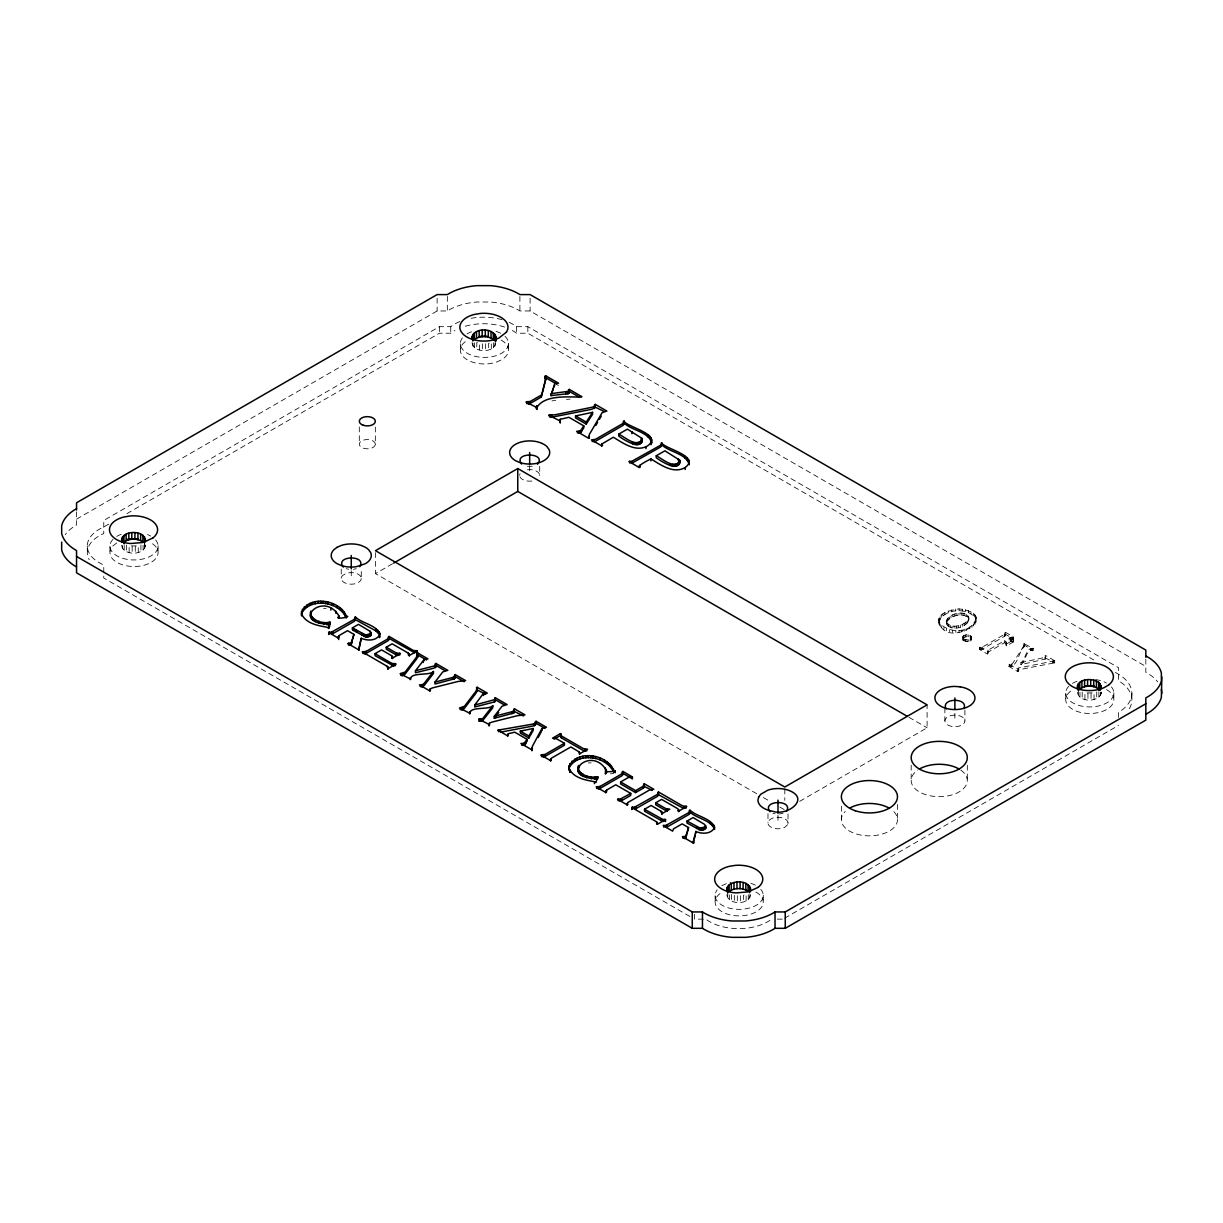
<?xml version="1.0" encoding="UTF-8"?>
<svg xmlns="http://www.w3.org/2000/svg" width="1223" height="1223" viewBox="0 0 1223 1223"><rect width="100%" height="100%" fill="white"/><g stroke="black" fill="none" stroke-linecap="round" stroke-linejoin="round"><path stroke-width="0.75" stroke-dasharray="5 3.75" d="M976.168 618.395C965.65 647.793 909.209 616.117 959.077 608.871C1006.147 614.955 942.566 652.669 938.775 619.725M976.122 621.62L975.908 617.126M938.729 622.966C942.566 608.397 968.463 606.363 975.908 619.083M968.708 620.78C970.099 608.427 948.131 612.356 946.296 621.62C947.168 633.178 969.778 628.026 968.906 617.569M946.296 623.577L946.51 620.367M1045.451 658.876L1045.573 655.467L1054.853 660.833L1054.853 662.805L1020.731 669.378L1018.178 670.265L1017.979 671.702L1008.975 666.489L1008.975 664.532L1011.421 664.425L1012.996 662.942L1023.483 646.417L1024.461 644.552L1023.773 643.588L1033.328 648.404L1032.716 650.728C1025.883 649.046 1025.638 662.193 1020.899 664.609L1045.145 659.136L1045.573 655.467M361.274 578.586L360.846 580.084A10.029 5.794 0 0 1 347.133 583.692A10.029 5.794 0 0 1 342.73 575.36L346.506 573.312A10.029 5.794 0 0 1 361.014 577.088L361.274 578.586L361.274 569.383M962.623 637.244L963.892 635.425L967.041 634.661L971.169 636.266L971.184 640.179L967.072 641.754L962.944 640.195L962.623 637.244L963.907 639.048L967.072 639.797L970.221 639.033L971.505 637.244M962.623 639.201L963.892 637.397L967.041 636.633L970.191 637.382L971.505 639.216M1054.853 660.833L1018.56 668.003L1018.591 671.335M121.688 545.305C122.866 556.389 146.638 555.731 145.384 543.608M472.078 342.746C473.194 353.325 494.994 353.264 495.712 342.532M726.859 894.701C727.975 905.28 749.791 905.219 750.509 894.487M1077.478 692.279C1078.885 704.005 1104.4 702.369 1101.159 688.946M946.51 622.339C950.409 615.322 964.611 611.332 968.906 619.526M946.296 621.62C950.592 629.83 964.779 625.824 968.708 618.807M1013.577 641.846L1006.621 645.851L1006.529 642.702L1004.695 640.623L988.138 650.177L987.358 654.015L979.378 649.413L979.378 647.441L982.604 646.982L1004.756 634.202L1005.52 632.352L1013.5 636.954L1013.5 638.926L1009.158 640.011L1010.84 641.571L1013.577 641.846L1013.577 639.874L1010.84 639.598L1009.158 638.054L1013.5 636.954M979.378 649.413L982.604 648.954L1004.756 636.174L1005.52 632.352M1024.461 644.552L1024.461 646.508C1018.698 650.56 1018.056 666.841 1009.587 666.138L1008.975 666.489M1006.529 642.702L1006.621 643.894L1013.577 639.874M1020.899 664.609L1020.899 662.637C1025.638 660.221 1025.883 647.089 1032.716 648.756L1033.328 648.404M987.97 653.663L988.138 652.149L1004.695 642.595L1004.695 640.623M1020.899 662.637L1043.188 657.791L1045.451 656.904L1044.962 655.818M116.689 542.981L112.959 545.901A24.047 13.881 0 0 0 120.603 564.139A24.047 13.881 0 0 0 152.737 561.342A24.047 13.881 0 0 0 150.704 542.615M76.545 519.148L437.131 310.963L447.328 310.963A49.226 28.419 0 0 1 476.832 302.02L490.392 302.02A49.226 28.419 0 0 1 519.897 310.963L530.109 310.963L1145.829 666.443M459.787 321.573A41.108 23.726 0 0 0 450.737 326.679L439.393 326.679L103.756 520.463L103.756 533.549A41.108 23.726 0 0 0 89.264 559.752M108.709 524.132L103.756 527.006A41.108 23.726 0 0 0 103.756 564.98L103.756 578.066L692.875 918.198M126.902 513.645L439.393 333.222L450.737 333.222A41.108 23.726 0 0 1 454.925 330.47M557.795 385.597L558.559 385.153M756.747 793.742L375.461 573.602L393.653 563.1M1005.367 635.501L1005.52 634.309L1013.5 638.926M979.378 647.441L987.97 651.706M1024.461 646.508L1024.385 645.209L1033.328 650.376M1008.975 664.532L1018.591 669.378M1044.962 657.791L1054.853 662.805M799.689 801.34L927.095 727.777L927.095 704.861M784.631 918.198L1118.617 725.361M356.26 568.695L353.539 569.322M783.01 813.31L779.143 813.998M129.149 552.49L129.149 545.947L138.275 545.871L138.275 552.414M1084.923 699.464L1084.923 692.921L1094.05 692.845L1094.05 699.388M532.265 466.269L527.082 466.269M610.353 773.838L613.656 773.502M551.986 400.854L555.624 400.487M566.509 399.432L570.147 399.08M509.135 322.306A41.108 23.726 0 0 1 516.503 326.679L527.847 326.679L1118.617 667.758L1118.617 680.844A47.422 27.38 0 0 1 1128.432 710.074M512.315 330.47A41.108 23.726 0 0 1 516.503 333.222L527.847 333.222L1093.79 659.977M777.308 919.146L782.98 919.146M588.37 762.892L591.152 762.907M323.606 608.427L326.113 608.733M348.662 569.276L346.247 568.695M772.982 813.31L775.107 813.845M1115.3 672.39L1118.617 674.301A47.422 27.38 0 0 1 1118.617 712.275L1118.617 718.818M908.949 717.289L927.095 727.777M763.351 797.549L769.955 801.355M779.846 807.073L784.799 809.932M1004.695 642.595L1006.529 644.674M144.482 543.364L145.384 546.895M1101.113 692.065L1101.159 693.854M1145.829 659.166L1145.829 672.344A49.103 28.343 0 0 1 1157.661 681.838M1131.871 693.288L1131.871 699.831M1113.847 692.784L1113.847 699.327M1100.41 692.325L1100.41 695.612M1098.896 692.264L1098.896 697.171M1096.725 691.912L1096.725 698.471M1091.054 693.334L1091.054 699.877M1087.95 693.365L1087.95 699.908M1082.202 692.05L1082.202 698.593M1079.97 692.432L1079.97 697.339M1078.38 689.252L1078.38 695.795M1065.753 693.303L1065.753 699.862M1054.241 661.184L1054.241 663.156M1053.355 660.879L1053.355 662.835M1052.59 660.787L1052.59 662.759M1045.145 657.179L1045.145 659.136M1032.716 648.756L1032.716 650.728M1031.386 648.435L1031.386 650.407M1030.836 648.48L1030.836 650.437M1030.378 648.649L1030.378 650.621M1024.385 643.237L1024.308 646.065M1023.773 643.588L1023.773 645.561M1018.56 668.003L1018.56 669.975M1018.178 668.308L1018.071 670.601M1017.979 669.73L1017.979 671.702M1012.965 639.522L1012.965 641.494M1012.889 637.305L1012.889 639.277M1011.941 664.211L1011.941 666.168M1011.436 637.045L1011.436 639.018M1011.65 639.828L1011.65 641.785M1011.421 664.425L1011.421 666.382M1010.84 639.598L1010.84 641.571M1010.871 664.486L1010.871 666.443M1010.29 637.397L1010.381 641.204M1009.587 664.181L1009.587 666.138M1009.158 638.054L1009.158 640.011M1006.621 643.894L1006.621 645.851M1006.055 641.922L1006.009 645.499M1005.199 633.866L1005.199 635.822M1004.909 632.704L1004.909 634.661M1004.756 634.202L1004.756 636.174M988.138 650.177L988.138 652.149M987.511 650.865L987.511 652.822M987.358 652.058L987.358 654.015M982.604 646.982L982.604 648.954M981.442 647.349L981.442 649.321M979.99 647.089L979.99 649.046M975.771 620.917L975.771 622.889M975.343 615.857L975.343 617.814M974.93 622.492L974.93 624.464M974.624 614.817L974.624 616.789M973.661 613.808L973.661 615.781M973.661 624.005L973.661 625.962M971.949 625.442L971.949 627.414M971.169 636.266L971.184 640.179M970.986 611.882L970.986 613.854M970.191 635.425L970.191 637.382M970.221 639.033L970.221 641.005M969.839 626.833L969.839 628.79M968.754 634.844L968.754 636.816M968.784 639.598L968.784 641.571M968.616 616.423L968.616 618.379M968.31 610.583L968.31 612.54M968.096 620L968.096 621.957M967.821 615.383L967.821 617.34M967.148 621.162L967.148 623.119M967.301 765.201L967.301 780.473M967.041 634.661L967.041 636.633M967.072 639.797L967.072 641.754M966.552 614.45L966.552 616.407M966.155 628.576L966.155 630.548M965.818 622.278L965.818 624.234M965.436 609.635L965.436 611.607M965.344 634.859L965.344 636.816M965.36 639.614L965.36 641.571M964.901 613.701L964.901 615.673M964.901 710.043L964.901 721.081A10.029 5.794 0 0 1 949.614 725.82A10.029 5.794 0 0 1 950.149 715.807A10.029 5.794 0 0 1 964.901 721.081M964.137 623.363L964.137 625.335M964.152 629.264L964.152 631.221M963.892 635.425L963.892 637.397M963.907 639.048L963.907 641.005M963.082 613.243L963.082 615.215M962.929 636.25L962.944 640.195M962.348 609.069L962.348 611.041M962.256 624.341L962.256 626.298M962.042 629.83L962.042 631.787M961.095 613.075L961.095 615.031M960.315 625.091L960.315 627.063M959.077 608.871L959.077 610.843M958.954 613.182L958.954 615.154M959.015 630.319L959.015 632.291M958.312 625.656L958.312 627.613M956.906 613.518L956.906 615.49M956.248 625.993L956.248 627.965M955.836 630.487L955.836 632.444M955.331 609.1L955.331 611.057M954.888 614.084L954.888 616.04M954.888 713.269L954.888 720.897M954.093 626.115L954.093 628.072M952.9 614.863L952.9 616.835M952.549 630.288L952.549 632.26M952.106 625.947L952.106 627.903M951.723 609.803L951.723 611.76M950.944 615.888L950.944 617.844M950.302 625.488L950.302 627.445M949.323 616.942L949.323 618.899M949.461 629.738L949.461 631.695M948.681 624.739L948.681 626.711M948.238 610.98L948.238 612.937M948.039 618.043L948.039 620M947.382 623.806L947.382 625.763M947.091 619.19L947.091 621.146M946.587 622.752L946.587 624.724M946.587 628.805L946.587 630.762M944.875 612.647L944.875 614.603M944.875 707.842L944.875 720.729M943.911 627.491L943.911 629.463M942.933 613.931L942.933 615.888M941.251 615.398L941.251 617.355M941.267 625.61L941.267 627.567M940.288 624.586L940.288 626.543M939.952 616.927L939.952 618.899M939.539 623.516L939.539 625.473M939.126 618.441L939.126 620.397M938.974 622.262L938.974 624.234M911.181 765.201L911.181 780.473M897.483 804.474L897.483 819.746M841.363 806.202L841.363 819.563M788.009 813.998L788.009 823.217M784.799 788.942L784.799 800.392M777.996 815.389L777.996 823.033M767.983 813.647L767.983 822.85M763.244 895.205L763.244 901.748M749.791 894.747L749.791 898.034M748.277 894.686L748.277 899.593M746.122 900.892L746.122 894.334L743.446 895.267L743.446 901.81M740.45 895.756L740.45 902.299M737.331 895.786L737.331 902.329M734.32 895.343L734.32 901.886M731.599 894.472L731.599 901.015M729.367 894.854L729.367 899.761M727.761 891.674L727.761 898.217M715.149 895.725L715.149 902.284M694.526 914.238L694.526 919.146L705.87 919.146A41.108 23.726 0 0 0 771.637 919.146M539.695 466.376L539.695 475.579M530.109 298.229L530.109 310.963M529.666 465.856L529.666 471.589M527.847 326.679L527.847 333.222M519.897 296.409L519.897 310.963M516.503 326.679L516.503 333.222M508.447 343.25L508.447 349.793M495.009 342.807L495.009 346.078M493.496 342.746L493.496 347.653M491.325 348.937L491.325 342.394L488.65 343.311L488.65 349.854M485.653 343.801L485.653 350.359M482.55 343.831L482.55 350.374M479.523 349.946L479.523 343.403L476.802 342.516L476.802 349.075M474.57 342.914L474.57 347.821M472.98 343.006L472.98 346.277M460.352 343.785L460.352 350.328M450.737 326.679L450.737 333.222M447.328 296.409L447.328 310.963M439.393 326.679L439.393 333.222M437.131 298.229L437.131 310.963M375.339 427.041L375.339 444.224A8.011 4.632 0 0 1 363.231 448.168A8.011 4.632 0 0 1 363.369 440.158A8.011 4.632 0 0 1 375.339 444.224M375.461 552.597L375.461 573.602M359.302 426.949L359.302 444.132M351.246 570.774L351.246 578.418M341.232 569.031L341.232 578.234M158.073 545.81L158.073 552.353M144.62 543.715L144.62 548.638M143.106 545.29L143.106 550.197M140.935 544.938L140.935 551.497M135.279 546.36L135.279 552.903M132.16 546.391L132.16 552.934M126.428 545.076L126.428 551.619M124.196 545.458L124.196 550.365M122.59 545.55L122.59 548.821M109.963 546.329L109.963 552.888M87.307 545.993L87.307 552.536M76.545 511.871L76.545 525.034A50.617 29.23 0 0 0 65.201 534.619M471.115 318.301A41.108 23.726 0 0 1 501.996 319.692M465.229 326.235A41.108 23.726 0 0 1 507.438 328.116M960.728 770.062A28.068 16.205 0 0 1 958.496 792.259A28.068 16.205 0 0 1 919.986 792.259A28.068 16.205 0 0 1 917.754 770.062M893.799 811.629A28.068 16.205 0 0 1 869.263 835.859A28.068 16.205 0 0 1 845.185 811.476M1106.479 689.589A24.047 13.881 0 0 1 1107.136 709.218A24.047 13.881 0 0 1 1073.121 709.6A24.047 13.881 0 0 1 1072.464 689.955M501.078 340.055A24.047 13.881 0 0 1 501.736 359.7L496.828 361.962A24.047 13.881 0 0 1 466.269 359.195A24.047 13.881 0 0 1 465.688 341.339M755.875 892.01A24.047 13.881 0 0 1 756.517 911.639A24.047 13.881 0 0 1 722.503 912.022A24.047 13.881 0 0 1 721.86 892.377M527.373 469.77A10.029 5.794 0 0 1 539.267 477.077M531.959 481.036A10.029 5.794 0 0 1 519.913 476.725M519.653 475.227A10.029 5.794 0 0 1 520.081 473.729M504.992 336.34A24.047 13.881 0 0 1 485.898 357.376A24.047 13.881 0 0 1 462.416 337.884M467.064 333.894A24.047 13.881 0 0 1 471.971 331.632M496.034 331.357A24.047 13.881 0 0 1 501.078 333.512M760.798 889.35A24.047 13.881 0 0 1 739.655 909.346A24.047 13.881 0 0 1 717.198 889.84M721.86 885.834A24.047 13.881 0 0 1 731.033 882.395M750.815 883.312A24.047 13.881 0 0 1 755.875 885.467M155.611 539.955A24.047 13.881 0 0 1 133.429 559.951A24.047 13.881 0 0 1 112.959 539.358M116.689 536.438A24.047 13.881 0 0 1 121.597 534.176M147.433 534.543A24.047 13.881 0 0 1 150.704 536.071M1111.401 686.929A24.047 13.881 0 0 1 1089.219 706.925A24.047 13.881 0 0 1 1068.749 686.332M1072.464 683.412A24.047 13.881 0 0 1 1077.387 681.15M1095.579 679.56A24.047 13.881 0 0 1 1106.479 683.046M787.597 824.699L784.86 827.252A10.029 5.794 0 0 1 771.652 827.512A10.029 5.794 0 0 1 769.481 819.991L771.132 818.814A10.029 5.794 0 0 1 783.27 818.111A10.029 5.794 0 0 1 787.597 824.699"/><path stroke-width="1.5" d="M310.321 612.509C311.024 620.474 322.75 623.929 329.323 622.247L330.256 622.308L330.256 624.28L329.323 624.204C288.98 623.455 323.407 589.792 338.878 615.872L338.832 616.606C333.16 619.847 352.866 616.958 346.323 616.025C339.826 599.209 306.851 594.409 301.5 613.503C310.245 596.885 339.382 601.655 346.323 617.982L346.323 616.025M338.878 617.844L338.878 615.872M577.868 766.974C578.586 774.939 590.312 778.409 596.87 776.712L597.802 776.788L597.802 778.745L596.87 778.684C556.526 777.92 590.969 744.257 606.425 770.352L605.247 773.853M605.996 771.545L605.996 773.502L606.425 772.325M61.67 542.11L61.67 549.876A50.617 29.23 0 0 0 76.545 566.937M1145.829 655.971A49.103 28.343 0 0 1 1161.376 673.002L1161.376 680.844A49.103 28.343 0 0 1 1145.829 697.874L1145.829 720.133L785.242 928.318L775.03 928.318A48.905 28.236 0 0 1 745.541 937.338L731.95 937.338A48.905 28.236 0 0 1 702.461 928.318L692.264 928.318L76.545 572.823L76.545 550.564A50.617 29.23 0 0 1 61.67 533.503L61.67 525.737A50.617 29.23 0 0 1 76.545 508.676M1161.85 676.915L1161.376 697.202A49.103 28.343 0 0 1 1145.829 714.232M371.028 635.425L370.233 631.358L358.477 624.372L352.392 627.888L352.392 629.845L365.799 637.03L371.028 635.425L371.181 632.474M705.625 828.613L704.83 824.531L693.074 817.56L686.99 821.061L686.99 823.033L700.397 830.218L705.625 828.613L705.778 825.663M358.782 650.055L361.228 638.268C367.206 641.005 376.822 641.097 379.956 634.278C376.394 624.678 362.207 623.592 355.389 616.973L354.487 621.238L331.8 634.233L331.051 632.398L329.247 632.077L328.574 634.431M536.408 406.525L536.973 409.537L536.408 408.497C543.15 394.647 567.35 396.986 581.139 397.108L581.903 396.68L569.276 389.373L568.649 393.546L550.946 395.641L554.707 383.563L558.559 383.196L545.657 375.751L545.519 380.445L541.223 397.078L530.048 403.529L526.716 403.621L526.716 401.664L530.048 401.572L541.223 395.121M545.947 377.724L541.223 397.078M693.38 841.271L695.826 831.441C701.803 834.193 711.419 834.269 714.553 827.467C710.991 817.866 696.804 816.765 689.986 810.161L689.084 814.411L666.397 827.405L665.648 825.571L663.172 825.632L672.65 831.12L673.583 828.812L682.128 823.874L688.564 827.574L685.889 837.938L684.467 838.611L684.467 836.654L682.419 836.746L693.701 843.259L693.38 841.271L693.38 843.243L693.838 840.415M569.047 393.195L569.276 389.373M559.798 419.642L560.333 423.036L560.18 419.29L568.94 417.303L583.799 425.879L583.799 427.851L580.436 432.927L577.378 432.866M559.691 422.011L560.18 419.29M359.241 647.242L361.228 638.268M694.328 838.672L695.337 835.156M358.782 648.098L359.103 650.086L347.821 643.573L351.291 642.794L353.967 634.401L347.531 630.686L338.985 635.624L338.725 639.507M350.818 643.283L350.818 645.255L353.967 634.401M684.467 836.654L685.889 835.966L688.564 827.574M642.32 439.256C636.602 448.321 624.571 436.749 618.731 434.134L618.731 436.091C622.278 438.721 642.687 452.449 642.151 438.476L627.384 429.151L618.731 434.134M679.835 460.918C674.118 469.984 662.086 458.411 656.247 455.797L656.247 457.754C659.793 460.383 680.217 474.111 679.667 460.138L664.899 450.798L656.247 455.797M527.067 739.319L523.933 743.416L523.933 745.388L527.067 741.291L527.067 739.319L514.745 732.195L508.279 733.754L507.683 735.864L497.822 730.177L532.662 724.138L535.17 723.328L536.041 721.28L546.452 727.288L542.844 727.853L541.499 729.321L532.418 746.275L531.715 750.173L532.418 748.247M330.256 622.308L328.376 628.072L326.923 627.216C317.705 625.58 305.765 623.516 301.592 613.931L301.592 615.888L301.5 611.546M328.849 628.591L329.782 625.717M597.802 776.788L595.937 782.537L594.485 781.696C585.251 780.045 573.312 777.996 569.154 768.396L569.994 772.432L569.994 770.475M550.946 395.641L553.239 388.883M429.992 691.01L429.992 689.053L432.621 687.861L458.105 681.456L465.642 680.63L455.201 674.607L454.436 678.811L434.991 684.024L434.991 682.067L442.757 671.931L447.817 670.342L435.877 663.447L435.205 665.694L415.453 670.785L415.453 672.757L433.034 668.385L435.663 667.284L435.877 665.419L444.836 670.586M460.077 709.6L463.135 709.493L464.48 708.224L475.686 693.563L477.123 691.148L477.092 687.25L487.289 693.12L483.62 693.533L482.382 694.802L474.753 705.029L474.753 706.986L494.52 701.895L495.193 697.691L507.117 704.586L502.072 706.175L494.291 716.311L494.291 718.268L513.736 713.055L514.501 708.851L524.957 714.874L517.405 715.684L491.921 722.105L489.292 723.297L489.108 725.713L489.292 723.297M494.963 701.513L495.193 697.691M569.062 766.011C577.791 749.393 606.944 754.163 613.87 770.505L613.87 772.462C606.944 756.12 577.791 751.35 569.062 767.983L569.062 766.011L569.154 770.368M379.956 636.25L379.466 637.58L379.466 635.608M579.58 766.102L577.913 770.551M583.799 425.879L580.436 430.97L576.614 431.352L588.645 438.293L589.379 434.41L602.113 412.686L606.837 411.066L595.249 404.37L594.882 407.748L591.794 409.262L551.649 417.242L549.509 416.783L549.509 414.826L554.661 414.857L591.794 407.305L594.286 406.525L594.485 404.813M420.07 686.5L422.654 686.669L424.473 685.125L433.462 673.476L433.462 671.519C429.9 675.937 409.95 671.962 410.76 679.162L400.12 673.766L405.18 672.008L416.37 657.363L417.792 653.006L427.974 658.891L424.32 659.289L415.453 670.785M410.301 679.682L410.301 677.725M478.728 721.111L482.657 720.622L492.777 707.72L492.777 705.747C489.2 710.181 469.265 706.206 470.075 713.406L459.435 708.01L464.48 706.252L475.686 691.591L477.123 689.176L476.42 687.632M601.808 446.273L602.022 443.888L613.35 437.238C623.149 443.108 635.929 452.663 647.686 445.845C663.34 434.165 626.054 426.995 624.097 421.033L623.119 425.329L595.433 441.304L592.177 441.427M121.688 542.034C119.808 529.07 148.121 529.544 144.62 542.079M472.078 339.474C470.855 326.021 499.122 327.03 495.758 341.064M495.009 339.535L495.758 337.793M726.859 891.429C724.994 878.466 753.292 878.924 749.791 891.475M1077.478 689.008C1075.032 674.622 1108.359 677.894 1098.896 690.628M640.088 465.122L640.088 467.094C636.098 466.223 648.771 459.986 650.865 458.9C660.665 464.771 673.445 474.325 685.201 467.507C700.855 455.827 663.569 448.658 661.612 442.695L660.634 446.991L631.527 463.41L631.527 461.453L661.612 444.652C669.057 452.281 686.317 453.274 689.298 464.74M536.408 408.497L537.187 405.684M375.048 653.678L392.063 663.508L395.381 663.646L395.381 665.602L393.531 665.939L375.048 655.65L375.048 653.678L381.576 649.902L391.681 655.742L392.598 658.035L400.334 653.571L396.359 653.036L386.254 647.212L386.254 649.168L396.359 655.008L397.827 655.467L397.827 653.51M644.521 809.259L663.019 819.548L663.019 821.52L644.521 811.216L644.521 809.259L651.064 805.483L661.154 811.323L662.071 813.616L669.807 809.152L665.832 808.617L655.727 802.792L655.727 804.749L665.832 810.589L667.299 811.048L667.299 809.091M538.196 737.454L541.499 731.278M386.254 647.212L392.14 643.802L408.421 653.204L409.338 655.497L417.257 650.926L417.257 652.899M655.727 802.792L661.612 799.383L677.894 808.785L678.811 811.078L686.73 806.507L682.755 805.988L658.524 792L657.622 796.249L634.936 809.244L634.187 807.409L632.383 807.088L631.71 809.443M417.257 650.926L413.282 650.407L389.052 636.419L388.15 638.712L366.212 651.37L362.237 651.89L387.217 666.321L388.119 668.614L396.038 664.028L395.381 663.646M631.71 807.47L656.69 821.887L657.592 824.195L665.526 819.609L665.526 821.581M553.805 387.187L554.707 385.535M564.414 743.263L544.892 754.53L541.59 754.667L541.59 756.64L544.892 756.502L564.414 745.235L564.414 743.263L555.746 738.371L552.536 738.188L560.455 733.601L561.342 735.879L583.585 748.721L587.56 749.256L579.641 753.827L579.32 751.977L570.82 746.978L551.328 758.229L550.533 761.042L551.328 760.186M528.902 738.004L528.902 736.032L533.136 728.526L520.325 731.094L520.325 733.051L528.902 738.004L533.136 730.483L533.136 728.526M595.754 425.512L597.573 422.409M599.392 419.306L601.212 416.202M417.792 653.006L417.807 656.904L416.37 659.319L405.18 673.98L402.428 675.646L400.777 675.356L400.777 673.399M586.23 424.075L586.23 422.103L592.559 412.334L575.544 415.942L575.544 417.899L586.23 424.075L592.559 414.291L592.559 412.334M494.291 718.268L498.739 712.474M433.462 671.519L423.341 684.406L419.413 684.911L429.823 690.919L430.511 688.625M492.777 705.747L482.657 718.65L478.728 719.155L489.766 724.78M500.406 730.253L500.406 732.21L532.662 726.095L535.17 725.285L535.72 722.625M964.014 708.453C968.433 697.278 940.426 697.798 946.052 708.912M434.991 682.067L452.663 677.511L455.124 676.059L455.201 674.607M494.291 716.311L511.963 711.74L514.44 710.303L514.501 708.851M354.716 617.37L354.487 619.266L331.051 632.398M388.929 637.871L388.15 640.669L366.212 653.342L362.91 653.479L362.91 651.507M660.634 445.019L661.429 444.178M632.429 776.926L622.95 771.453L622.033 773.746L600.111 786.404L596.136 786.939L605.614 792.412L606.547 790.104L615.765 784.784L630.747 793.437L630.747 795.393L621.513 800.729L620.015 801.187L620.015 799.231L617.539 799.292L627.017 804.765L627.949 802.456L649.856 789.813L653.831 789.278L644.353 783.805L643.451 788.071L635.608 792.596L620.627 783.943L620.627 781.971L628.454 777.446L632.429 776.926L632.429 778.898L622.95 773.41L622.033 775.718L600.111 788.376L596.809 788.514L596.809 786.542M689.313 810.543L689.084 812.454L665.648 825.571M338.19 638.437L338.985 635.624M627.949 804.428L627.154 805.269L627.154 803.312M620.627 781.971L635.608 790.624L643.451 786.099L643.68 784.203M1100.272 690.338C1094.631 684.681 1083.716 684.666 1078.227 690.536L1078.227 683.978M423.066 662.53L424.32 659.289M359.776 566.723C367.129 554.462 334.169 555.548 343.281 567.105M786.511 811.353C793.88 799.078 760.905 800.163 770.016 811.72M550.946 393.668L569.047 391.222M474.753 705.029L494.963 699.556M352.392 627.888L365.799 635.073L371.028 633.468M686.99 821.061L700.397 828.246L705.625 826.641M602.572 445.432L602.022 443.888M537.463 464.236C547.476 452.204 512.284 451.822 521.686 464.098M142.892 535.277L142.892 541.82C137.282 538.303 129.485 538.303 123.966 541.988L123.966 535.445M494.872 334.261L494.872 340.804C489.659 335.484 480.379 335.499 474.341 339.428L474.341 332.885M748.063 884.672L748.063 891.215C742.453 887.699 734.671 887.699 729.137 891.384L729.137 884.84M545.947 379.68L544.892 378.152L545.657 377.708L556.954 384.221M526.716 401.664L525.951 402.107L536.973 407.58M569.169 392.751L569.276 391.345L578.754 396.818M549.509 414.826L548.745 415.27L560.333 421.064M594.485 406.785L603.933 411.356M517.757 468.531L375.461 550.686L784.799 787.031L927.095 704.861L517.757 468.531L517.757 491.432L393.653 563.1M588.645 438.293L589.41 437.849L588.584 436.473M623.333 423.433L624.097 422.99C631.527 430.618 648.802 431.612 651.783 443.078L651.721 439.439M354.716 619.327L375.889 630.885L379.787 634.875L379.787 632.918M631.527 461.453L628.928 461.56L639.14 467.446L639.323 465.963M388.929 639.828L389.052 638.375L414.78 652.837L414.78 650.881M455.124 678.016L455.201 676.564L464.159 681.731M476.42 689.589L485.821 694.251M494.52 701.895L495.193 699.648L504.136 704.815M535.72 724.582L536.041 723.236L544.969 728.388M554.126 739.227L560.455 735.573M541.59 754.667L540.918 755.065L550.396 760.538L550.533 759.07M620.015 799.231L630.747 793.437M643.68 786.16L652.256 790.333M634.187 807.409L657.622 794.293L657.852 792.382M657.852 794.339L682.755 807.944L686.088 808.097L686.088 806.14M689.313 812.515L689.986 812.118C696.804 818.722 710.991 819.823 714.553 829.423L714.385 826.091M76.545 556.465L692.264 911.945L702.461 911.945A48.905 28.236 0 0 0 731.95 920.98L745.541 920.98A48.905 28.236 0 0 0 775.03 911.945L785.242 911.945L1145.829 703.76M601.808 444.301L601.609 445.784L591.412 439.898L595.433 439.347L623.119 423.372L623.333 421.476M663.019 819.548L665.526 819.609M560.455 733.601L561.342 737.851L583.585 750.693L586.918 750.846M531.715 748.216L531.852 749.821L520.891 743.492L523.933 743.416M613.87 770.505L615.307 771.361L605.247 771.881M521.564 745.067L523.23 745.464L523.23 743.492M575.544 415.942L586.23 422.103M517.757 491.432L907.298 716.342M417.792 654.962L426.521 660.007M523.459 715.975L513.843 711.19L513.843 709.233M520.325 731.094L528.902 736.032M328.574 632.459L338.052 637.932L338.19 636.48M391.681 657.699L392.507 658.57L392.507 656.613M388.012 667.177L388.012 669.149L387.217 666.321M124.196 543.822L121.688 538.762M677.894 810.757L678.734 811.613L678.734 809.657M640.883 439.103L642.32 441.213M704.83 826.503L705.778 827.619M371.181 634.447L370.233 631.358M429.808 689.512L430.465 690.536M494.52 700.045L495.116 701.085M660.848 445.096L661.429 446.15M657.255 824.287L657.485 822.758M1078.38 689.252L1077.478 685.721M472.98 339.734L472.078 336.203M727.761 891.674L726.859 888.143M679.667 462.095L679.835 462.875M417.807 656.904L417.7 654.183M1161.376 689.375L1161.85 693.288M310.352 616.086L310.871 611.026M1145.829 657.347L1145.829 650.086L530.109 294.59L519.897 294.59A49.226 28.419 0 0 0 490.392 285.647L476.832 285.647A49.226 28.419 0 0 0 447.328 294.59L437.131 294.59L76.545 502.775L76.545 510.052M1101.113 685.522L1101.113 688.794M1100.272 683.795L1100.272 688.702M1098.667 682.251L1098.667 688.794M1096.435 680.997L1096.435 687.54M1093.714 680.126L1093.714 686.669M1090.702 679.682L1090.702 686.225M1087.583 679.713L1087.583 686.256M1084.587 680.202L1084.587 686.745M1081.912 681.119L1081.912 687.678M1079.756 682.419L1079.756 688.962M954.888 697.997L954.888 709.447M785.242 911.945L785.242 928.318M777.996 800.117L777.996 813.494M775.03 911.945L775.03 928.318M750.509 887.944L750.509 891.215M749.653 886.216L749.653 892.759M745.831 883.419L745.831 889.962M743.11 882.547L743.11 889.09M740.083 882.104L740.083 888.647M736.98 882.135L736.98 888.678M733.983 882.624L733.983 889.167M731.308 883.541L731.308 890.099M727.624 886.4L727.624 892.958M713.651 824.776L713.651 826.748M712.428 823.522L712.428 825.479M710.487 822.101L710.487 824.057M704.448 827.635L704.448 829.591M703.485 828.078L703.485 830.05M702.476 828.338L702.476 830.295M702.461 911.945L702.461 928.318M701.452 828.399L701.452 830.356M700.397 828.246L700.397 830.218M698.7 827.681L698.7 829.653M696.667 826.641L696.667 828.613M695.826 831.441L695.826 833.413M692.264 911.945L692.264 928.318M689.986 810.161L689.986 812.118M689.864 811.613L689.864 813.57M689.252 461.102L689.252 463.074M688.518 459.527L688.518 461.499M687.204 458.014L687.204 459.97M686.241 835.095L686.241 837.067M685.889 835.966L685.889 837.938M685.415 836.471L685.415 838.428M685.094 456.378L685.094 458.35M685.201 467.507L685.201 469.464M684.253 806.461L684.253 808.418M683.091 836.364L683.091 838.336M679.667 460.138L679.575 463.716M678.918 462.569L678.918 464.541M678.398 458.808L678.398 460.765M677.924 463.303L677.924 465.26M676.64 463.884L676.64 465.856M675.218 464.266L675.218 466.238M673.766 464.419L673.766 466.391M672.421 464.327L672.421 466.284M670.097 463.578L670.097 465.55M667.146 825.112L667.146 827.084M666.397 825.449L666.397 827.405M665.832 808.617L665.832 810.589M664.853 819.227L664.853 821.183M663.844 825.25L663.844 827.222M661.979 812.179L661.979 814.151M661.612 442.695L661.612 444.652M661.75 811.751L661.75 813.723L661.154 811.323M661.551 819.089L661.551 821.046M658.524 792L658.402 795.409M656.69 821.887L656.69 823.859M651.003 437.865L651.003 439.837M651.11 442.787L651.11 444.744M650.865 458.9L650.865 460.872M649.673 436.351L649.673 438.323M647.579 434.731L647.579 436.687M645.973 446.701L645.973 448.673M644.353 783.805L644.353 785.778M644.246 785.273L644.246 787.23M643.451 786.099L643.451 788.071M642.151 438.476L642.06 442.053M641.402 440.907L641.402 442.879M640.409 441.641L640.409 443.597M639.537 465.55L639.537 467.507M639.125 442.222L639.125 444.194M637.703 442.604L637.703 444.576M636.235 442.757L636.235 444.729M635.608 790.624L635.608 792.596M635.685 806.951L635.685 808.907M634.89 442.665L634.89 444.622M634.936 807.287L634.936 809.244M632.566 441.916L632.566 443.888M632.383 807.088L632.383 809.045M631.924 431.765L631.924 433.737M629.707 461.117L629.707 463.074M624.097 421.033L623.913 424.488M622.95 771.453L622.95 773.41M622.828 772.905L622.828 774.862M622.278 771.835L622.278 773.807M621.513 798.772L621.513 800.729M620.764 799.093L620.764 801.065M618.211 798.909L618.211 800.866M615.184 770.796L615.184 772.753M612.876 768.9L612.876 770.857M611.408 766.179L611.408 768.151M609.727 764.008L609.727 765.98M607.541 762.112L607.541 764.069M606.425 770.352L606.394 773.043M606.547 790.104L606.547 792.061M605.66 771.698L605.66 773.67M605.752 790.945L605.752 792.917M605.4 768.151L605.4 770.108M604.636 760.217L604.636 762.174M600.141 758.031L600.141 759.987M600.111 786.404L600.111 788.376M599.362 786.741L599.362 788.697M598.613 786.878L598.613 788.835M596.87 776.712L596.87 778.684M596.274 777.155L596.274 779.112M595.509 756.578L595.509 758.535M595.586 777.354L595.586 779.326M595.249 404.37L595.249 406.342M594.882 405.776L594.882 407.748M594.531 777.4L594.531 779.357M594.485 781.696L594.485 783.653M594.286 406.525L594.286 408.497M593.996 439.791L593.996 441.748M593.14 756.12L593.14 758.092M591.29 776.987L591.29 778.944M590.74 755.86L590.74 757.832M588.309 755.783L588.309 757.74M586.643 775.764L586.643 777.736M585.832 755.89L585.832 757.847M585.083 749.21L585.083 751.167M582.76 756.288L582.76 758.245M582.821 774.052L582.821 776.009M581.445 429.823L581.445 431.795M580.894 772.768L580.894 774.74M580.436 430.97L580.436 432.927M579.901 756.945L579.901 758.917M579.794 431.23L579.794 433.187M579.32 751.977L579.549 754.362M579.427 771.438L579.427 773.395M579.06 431.306L579.06 433.263M578.433 765.491L578.433 767.463M578.433 770.047L578.433 772.003M577.241 757.893L577.241 759.865M574.779 759.116L574.779 761.088M571.844 761.241L571.844 763.198M569.918 763.641L569.918 765.613M568.649 391.589L568.649 393.546M568.512 389.816L568.512 391.788M567.671 391.864L567.671 393.837M565.76 392.124L565.76 394.096M561.342 735.879L561.342 737.851M561.112 733.983L561.112 735.94M560.761 735.451L560.761 737.408M551.649 415.285L551.649 417.242M550.625 415.163L550.625 417.119M545.657 375.751L545.626 378.885M544.892 376.195L544.892 378.152M544.892 754.53L544.892 756.502M544.143 754.866L544.143 756.823M543.394 755.004L543.394 756.961M542.11 728.449L542.11 730.406M536.622 406.112L536.622 408.069M536.041 721.28L536.041 723.236M535.368 721.662L535.368 723.619M535.17 723.328L535.17 725.285M534.13 723.771L534.13 725.728M531.913 748.782L531.913 750.754M530.048 401.572L530.048 403.529M529.666 452.495L529.666 463.945M529.314 401.893L529.314 403.85M528.565 402.015L528.565 403.972M525.814 741.765L525.814 743.722M525.248 742.606L525.248 744.562M524.575 743.171L524.575 745.128M513.736 711.083L513.736 713.055M511.963 711.74L511.963 713.712M507.851 734.106L507.851 736.078M498.495 729.795L498.495 731.751M495.712 335.989L495.712 340.896M493.266 332.717L493.266 339.275M491.034 331.464L491.034 338.022M488.313 330.592L488.313 337.135M485.286 330.164L485.286 336.707M483.62 693.533L483.62 695.49M482.657 718.65L482.657 720.622M482.183 330.179L482.183 336.738M481.954 718.941L481.954 720.913M481.174 719.063L481.174 721.035M479.187 330.669L479.187 337.227M479.37 718.772L479.37 720.744M477.092 687.25L477.123 691.148M476.511 331.601L476.511 338.144M472.827 334.46L472.827 341.003M470.121 711.557L470.121 713.513M469.617 711.954L469.617 713.926M463.135 707.521L463.135 709.493M461.744 707.918L461.744 709.89M454.528 674.989L454.528 676.961M454.436 676.839L454.436 678.811M452.663 677.511L452.663 679.468M435.877 663.447L435.877 665.419M435.801 664.884L435.663 667.284M435.205 663.829L435.205 667.651M423.341 684.406L423.341 686.378M422.654 684.712L422.654 686.669M421.874 684.819L421.874 686.791M417.119 653.388L417.119 655.36M416.615 650.56L416.615 652.516M409.262 654.076L409.262 656.032M408.421 653.204L408.421 655.176M403.835 673.292L403.835 675.249M402.428 673.674L402.428 675.646M399.676 653.189L399.676 655.161M396.359 653.036L396.359 655.008M393.531 663.967L393.531 665.939M392.277 656.17L392.277 658.142M392.063 663.508L392.063 665.465M389.052 636.419L389.052 638.375M388.379 636.801L388.379 638.773M387.783 666.749L387.783 668.706M379.054 631.603L379.054 633.56M377.831 630.334L377.831 632.306M375.889 628.912L375.889 630.885M369.85 634.447L369.85 636.419M368.887 634.905L368.887 636.862M367.878 635.165L367.878 637.122M366.854 635.211L366.854 637.183M366.212 651.37L366.212 653.342M365.799 635.073L365.799 637.03M365.463 651.706L365.463 653.663M364.714 651.828L364.714 653.801M364.102 634.508L364.102 636.464M362.069 633.468L362.069 635.44M356.489 630.242L356.489 632.215M355.389 616.973L355.389 618.945M355.266 618.425L355.266 620.397M353.539 628.546L353.539 630.518M351.643 641.922L351.643 643.879M351.291 642.794L351.291 644.75M351.246 555.502L351.246 568.863M349.87 643.481L349.87 645.438M348.494 643.191L348.494 645.148M345.314 614.42L345.314 616.392M343.846 611.714L343.846 613.671M342.165 609.528L342.165 611.5M339.979 607.632L339.979 609.604M337.074 605.737L337.074 607.709M335.821 611.286L335.821 613.243M332.58 603.551L332.58 605.523M332.549 631.939L332.549 633.896M331.8 632.26L331.8 634.233M330.852 608.167L330.852 610.139M329.323 622.247L329.323 624.204M329.247 632.077L329.247 634.034M328.712 622.675L328.712 624.632M327.947 602.098L327.947 604.07M328.024 622.874L328.024 624.846M326.969 622.92L326.969 624.892M325.578 601.655L325.578 603.612M323.743 622.507L323.743 624.479M323.178 601.395L323.178 603.352M320.747 601.303L320.747 603.275M319.081 621.299L319.081 623.256M318.286 601.41L318.286 603.382M315.213 601.808L315.213 603.765M315.259 619.572L315.259 621.544M313.333 618.303L313.333 620.26M312.339 602.48L312.339 604.437M311.865 616.958L311.865 618.93M310.871 615.566L310.871 617.539M309.679 603.428L309.679 605.385M307.218 604.651L307.218 606.608M304.298 606.761L304.298 608.733M302.356 609.176L302.356 611.133M145.338 538.548L145.338 541.82M144.482 536.821L144.482 541.728M140.645 534.023L140.645 540.566M137.924 533.152L137.924 539.695M134.912 532.708L134.912 539.251M131.794 532.739L131.794 539.282M128.812 533.228L128.812 539.771M126.137 534.145L126.137 540.704M122.453 537.004L122.453 541.927M919.39 769.022A28.068 16.205 0 0 0 966.353 761.761A28.068 16.205 0 0 0 931.972 741.918A28.068 16.205 0 0 0 919.39 769.022A28.068 16.205 0 0 1 959.092 769.022M849.679 808.143A28.068 16.205 0 0 1 889.366 808.265M1084.648 686.027A24.047 13.881 0 0 1 1094.05 685.92M479.248 336.493A24.047 13.881 0 0 1 487.09 336.264M127.345 539.282A24.047 13.881 0 0 1 138.26 538.946M758.642 797.121L757.954 800.117A20.042 11.573 0 0 0 772.814 811.292C787.215 816.551 811.46 798.436 788.025 790.089A20.042 11.573 0 0 0 767.983 790.089L760.645 794.339L758.642 797.121M506.276 332.289L498.846 338.068A24.047 13.881 0 0 1 463.272 334.307A24.047 13.881 0 0 1 474.371 314.433L480.41 313.44A24.047 13.881 0 0 1 506.276 332.289M337.074 547.323L333.894 549.708A20.042 11.573 0 0 0 337.074 563.681L341.232 565.515A20.042 11.573 0 0 0 356.443 566.677L365.432 563.681A20.042 11.573 0 0 0 370.615 552.506L369.621 551.13A15.073 8.699 0 0 0 363.353 546.391L361.274 545.473A20.042 11.573 0 0 0 341.232 545.473L337.074 547.323M152.844 538.013L143.076 542.477L130.769 543.516A24.047 13.881 0 0 1 109.734 531.745A24.047 13.881 0 0 1 123.997 516.977L130.035 515.984A24.047 13.881 0 0 1 154.174 522.603A24.047 13.881 0 0 1 152.844 538.013M758.015 887.409L748.262 891.873L735.94 892.912A24.047 13.881 0 0 1 714.92 881.141A24.047 13.881 0 0 1 729.168 866.373L735.206 865.38A24.047 13.881 0 0 1 759.361 871.999A24.047 13.881 0 0 1 758.015 887.409M1108.619 684.987L1104.247 687.586A24.047 13.881 0 0 1 1065.921 679.912A24.047 13.881 0 0 1 1094.172 663.095A24.047 13.881 0 0 1 1108.619 684.987M960.086 686.806L954.888 686.424A20.042 11.573 0 0 0 934.846 697.997L935.534 700.993A20.042 11.573 0 0 0 969.059 706.175A20.042 11.573 0 0 0 960.086 686.806M541.774 443.383L539.695 442.466A20.042 11.573 0 0 0 513.767 445.447A20.042 11.573 0 0 0 515.495 460.674L519.653 462.508A20.042 11.573 0 0 0 541.865 461.667A20.042 11.573 0 0 0 549.035 449.498L548.042 448.122A15.073 8.699 0 0 0 541.774 443.383M855.259 810.727A28.068 16.205 0 0 0 897.483 796.83A28.068 16.205 0 0 0 855.519 782.674A28.068 16.205 0 0 0 855.259 810.727M363.231 425.252A8.011 4.632 0 0 0 375.339 421.324A8.011 4.632 0 0 0 363.369 417.242A8.011 4.632 0 0 0 363.231 425.252"/></g></svg>
